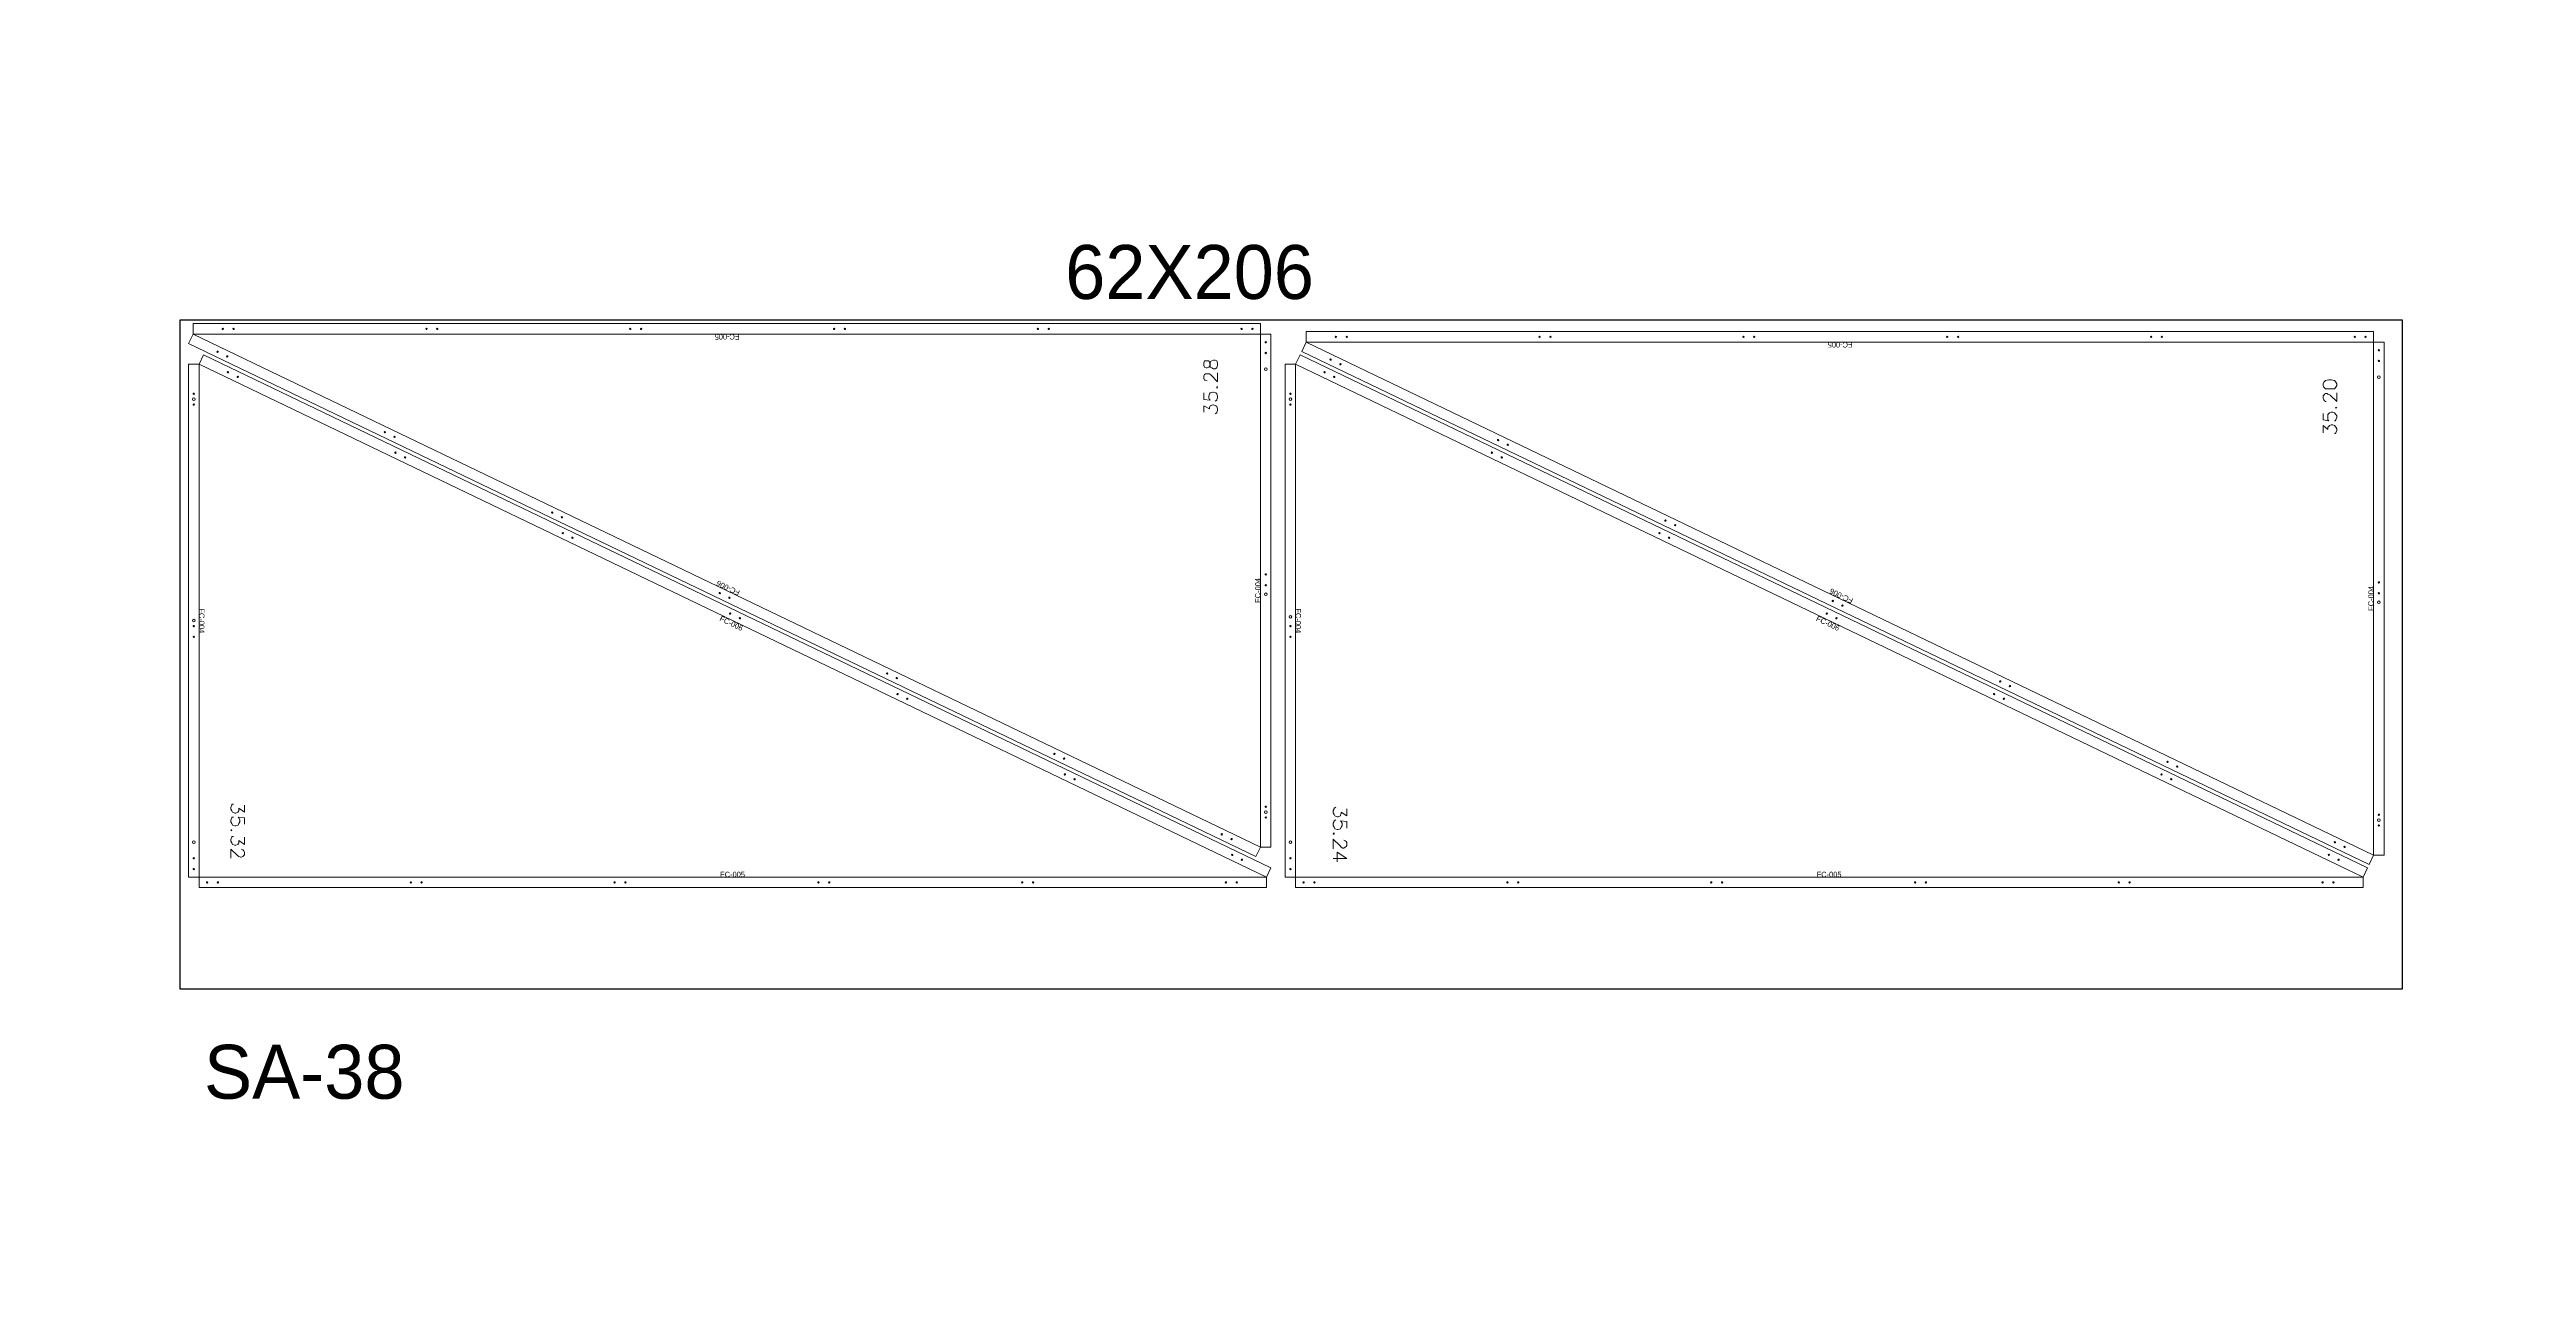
# Paper-space layout '8' of a CAD drawing. Header units: inches. Extents: x 1.7 to 15, y 2.1 to 8.7.
# The model-space entities are those that its viewports show. They can reach past a viewport. Long polylines and large blocks are cut down to what shows.
import ezdxf
from ezdxf.enums import TextEntityAlignment as Align

# ---------------------------------------------------------------- set-up
doc = ezdxf.new("R2010")
doc.units = ezdxf.units.IN
doc.header["$MEASUREMENT"] = 0
for name, color, linetype, lineweight in [('ACM_Layer 1_Router Offset_Panel Cut', 1, 'Continuous', 9), ('ACM_Layer 3_Open Offset Countour_Route Lines', 4, 'Continuous', 9), ('ACM_Layer 4_Drill Centers_Rivet Holes', 3, 'Continuous', 9), ('ACM_Layer 5_Drill Centers_Weep Holes', 6, 'Continuous', 9)]:
    doc.layers.add(name, color=color, linetype=linetype, lineweight=lineweight)
doc.layers.add('ACM_Reference_F-Clip', color=30, linetype='Continuous')
doc.layers.add('ACM_Reference_Text', color=7, linetype='Continuous')
doc.layers.get('Defpoints').off()

# ---------------------------------------------------------------- blocks, each defined once
blk = doc.blocks.new('*U149')
blk.add_lwpolyline([(-98, -34.48), (108, -34.48), (108, 27.52), (-98, 27.52)], close=True)
at = {"insert": (-15.94, 34.48), "char_height": 5, "attachment_point": 1}
blk.add_mtext_dynamic_manual_height_columns('62X206', width=43.9641, gutter_width=1, heights=[0], dxfattribs=at)
blk = doc.blocks.new('*U150')
at = {"color": 0, "linetype": 'ByBlock', "lineweight": -2, "transparency": 16777216}
blk.add_blockref('*U149', (840, 0), dxfattribs=at)

msp = doc.modelspace()

# ---------------------------------------------------------------- linework, layer by layer
at = {"layer": 'ACM_Layer 1_Router Offset_Panel Cut'}
for points in [[(2415.93, 589.7), (2416.9, 589.7), (2416.9, 542.14), (2415.93, 542.14), (2415.51, 541.26), (2316.58, 588.83), (2317, 589.7), (2317, 590.67), (2415.93, 590.67)], [(2317.55, 539.36), (2316.58, 539.36), (2316.58, 586.92), (2317.55, 586.92), (2317.97, 587.79), (2416.9, 540.23), (2416.48, 539.36), (2416.48, 538.39), (2317.55, 538.39)], [(2419.18, 539.36), (2418.21, 539.36), (2418.21, 586.92), (2419.18, 586.92), (2419.6, 587.79), (2518.54, 540.23), (2518.12, 539.36), (2518.12, 538.39), (2419.18, 538.39)], [(2519.1, 588.96), (2520.07, 588.96), (2520.07, 541.4), (2519.1, 541.4), (2518.68, 540.53), (2419.75, 588.09), (2420.17, 588.96), (2420.17, 589.93), (2519.1, 589.93)]]:
    msp.add_lwpolyline(points, close=True, dxfattribs=at)
at = {"layer": 'ACM_Layer 3_Open Offset Countour_Route Lines'}
for p, q in [((2317, 589.7), (2317, 590.67)), ((2415.93, 590.67), (2415.93, 542.14)), ((2317, 589.7), (2316.58, 588.83)), ((2415.93, 542.14), (2317, 589.7)), ((2317, 589.7), (2416.9, 589.7)), ((2317.55, 586.92), (2317.97, 587.79)), ((2419.18, 586.92), (2419.6, 587.79)), ((2420.17, 588.96), (2419.75, 588.09)), ((2420.17, 588.96), (2420.17, 589.93)), ((2519.1, 541.4), (2420.17, 588.96)), ((2420.17, 588.96), (2520.07, 588.96)), ((2519.1, 589.93), (2519.1, 541.4)), ((2317.55, 586.92), (2316.58, 586.92)), ((2317.55, 538.39), (2317.55, 586.92)), ((2317.55, 586.92), (2416.48, 539.36)), ((2419.18, 586.92), (2418.21, 586.92)), ((2419.18, 538.39), (2419.18, 586.92)), ((2419.18, 586.92), (2518.12, 539.36)), ((2415.93, 542.14), (2415.51, 541.26)), ((2415.93, 542.14), (2416.9, 542.14)), ((2416.48, 539.36), (2416.9, 540.23)), ((2518.12, 539.36), (2518.54, 540.23)), ((2519.1, 541.4), (2518.68, 540.53)), ((2519.1, 541.4), (2520.07, 541.4)), ((2416.48, 539.36), (2316.58, 539.36)), ((2416.48, 539.36), (2416.48, 538.39)), ((2518.12, 539.36), (2418.21, 539.36)), ((2518.12, 539.36), (2518.12, 538.39))]:
    msp.add_line(p, q, dxfattribs=at)
at = {"layer": 'ACM_Layer 4_Drill Centers_Rivet Holes'}
for centre in [(2319.75, 590.18), (2320.75, 590.18), (2338.63, 590.18), (2339.63, 590.18), (2357.52, 590.18), (2358.52, 590.18), (2376.41, 590.18), (2377.41, 590.18), (2395.3, 590.18), (2396.3, 590.18), (2414.18, 590.18), (2415.18, 590.18), (2319.27, 588.07), (2416.42, 588.95), (2416.42, 587.95), (2422.92, 589.45), (2423.92, 589.45), (2441.8, 589.45), (2442.8, 589.45), (2460.69, 589.45), (2461.69, 589.45), (2479.58, 589.45), (2480.58, 589.45), (2498.47, 589.45), (2499.47, 589.45), (2517.35, 589.45), (2518.35, 589.45), (2519.59, 588.21), (2320.17, 587.64), (2320.23, 586.16), (2321.14, 585.73), (2421.87, 586.16), (2422.43, 587.34), (2422.77, 585.73), (2423.34, 586.9), (2519.59, 587.21), (2317.06, 584.17), (2317.06, 583.17), (2418.7, 584.17), (2418.7, 583.17), (2334.78, 580.61), (2335.68, 580.18), (2335.75, 578.71), (2437.38, 578.71), (2437.95, 579.88), (2438.85, 579.44), (2336.65, 578.27), (2438.29, 578.27), (2350.29, 573.16), (2351.19, 572.72), (2453.46, 572.42), (2454.36, 571.99), (2351.26, 571.25), (2352.16, 570.82), (2452.9, 571.25), (2453.8, 570.82), (2416.42, 567.42), (2365.81, 565.7), (2366.71, 565.26), (2416.42, 566.42), (2468.97, 564.96), (2519.59, 566.68), (2519.59, 565.68), (2317.06, 562.64), (2366.77, 563.79), (2367.68, 563.36), (2418.7, 562.64), (2468.41, 563.79), (2469.31, 563.36), (2469.87, 564.53), (2317.06, 561.64), (2418.7, 561.64), (2381.32, 558.24), (2382.22, 557.81), (2382.29, 556.33), (2383.19, 555.9), (2483.92, 556.33), (2484.49, 557.5), (2484.83, 555.9), (2485.39, 557.07), (2396.83, 550.78), (2397.73, 550.35), (2397.8, 548.88), (2499.44, 548.88), (2500, 550.05), (2500.9, 549.61), (2398.7, 548.44), (2500.34, 548.44), (2416.42, 545.89), (2416.42, 544.89), (2519.59, 545.15), (2519.59, 544.15), (2412.34, 543.33), (2413.25, 542.89), (2515.51, 542.59), (2516.41, 542.16), (2317.06, 541.11), (2317.06, 540.11), (2413.31, 541.42), (2414.21, 540.98), (2418.7, 541.11), (2418.7, 540.11), (2514.95, 541.42), (2515.85, 540.98), (2318.3, 538.87), (2319.3, 538.87), (2337.18, 538.87), (2338.18, 538.87), (2356.07, 538.87), (2357.07, 538.87), (2374.96, 538.87), (2375.96, 538.87), (2393.85, 538.87), (2394.85, 538.87), (2412.73, 538.87), (2413.73, 538.87), (2419.93, 538.87), (2420.93, 538.87), (2438.82, 538.87), (2439.82, 538.87), (2457.71, 538.87), (2458.71, 538.87), (2476.6, 538.87), (2477.6, 538.87), (2495.48, 538.87), (2496.48, 538.87), (2514.37, 538.87), (2515.37, 538.87)]:
    msp.add_circle(centre, 0.0625, dxfattribs=at)
at = {"layer": 'ACM_Layer 5_Drill Centers_Weep Holes'}
for centre in [(2416.42, 586.45), (2519.59, 585.71), (2317.06, 583.67), (2418.7, 583.67), (2416.42, 565.58), (2519.59, 564.84), (2317.06, 563.14), (2418.7, 563.49), (2416.42, 545.39), (2519.59, 544.65), (2317.06, 542.61), (2418.7, 542.61)]:
    msp.add_circle(centre, 0.125, dxfattribs=at)
at = {"layer": 'ACM_Reference_Text', "lineweight": 0}
for points in [[(2410.68, 586.78), (2410.75, 586.63), (2410.9, 586.56), (2410.98, 586.56), (2411.13, 586.63), (2411.2, 586.7), (2411.27, 586.93), (2411.27, 587.15), (2411.42, 587.22), (2411.57, 587.3), (2411.72, 587.3), (2411.87, 587.22), (2411.94, 587), (2411.94, 586.78), (2411.87, 586.63), (2411.87, 586.56), (2411.72, 586.48), (2411.57, 586.48), (2411.42, 586.56), (2411.27, 586.63), (2411.27, 586.85), (2411.2, 587.08), (2411.13, 587.22), (2410.98, 587.22), (2410.9, 587.22), (2410.75, 587.22), (2410.68, 587), (2410.68, 586.78)], [(2514.41, 584.94), (2514.49, 584.79), (2514.64, 584.64), (2514.94, 584.64), (2515.16, 584.64), (2515.46, 584.64), (2515.6, 584.79), (2515.68, 584.94), (2515.68, 585.09), (2515.6, 585.24), (2515.46, 585.39), (2515.16, 585.46), (2514.94, 585.46), (2514.64, 585.39), (2514.49, 585.24), (2514.41, 585.09), (2514.41, 584.94)]]:
    msp.add_lwpolyline(points, close=True, dxfattribs=at)
for points in [[(2410.98, 585.36), (2410.83, 585.44), (2410.75, 585.44), (2410.68, 585.59), (2410.68, 585.81), (2410.75, 585.96), (2410.83, 586.03), (2410.98, 586.03), (2411.05, 586.03), (2411.2, 586.03), (2411.35, 585.89), (2411.94, 585.29), (2411.94, 586.11)], [(2410.68, 584.25), (2410.68, 583.65), (2411.27, 583.58), (2411.2, 583.65), (2411.13, 583.8), (2411.13, 583.95), (2411.2, 584.17), (2411.27, 584.25), (2411.5, 584.32), (2411.57, 584.32), (2411.8, 584.25), (2411.87, 584.17), (2411.94, 583.95), (2411.94, 583.8), (2411.87, 583.65), (2411.87, 583.58), (2411.72, 583.5)], [(2410.68, 582.46), (2410.68, 583.06), (2411.2, 582.76), (2411.2, 582.91), (2411.27, 583.06), (2411.5, 583.13), (2411.57, 583.13), (2411.8, 583.06), (2411.87, 582.98), (2411.94, 582.76), (2411.94, 582.61), (2411.87, 582.46), (2411.87, 582.39), (2411.72, 582.31)], [(2411.87, 584.77), (2411.87, 584.7), (2411.94, 584.77), (2411.87, 584.84)], [(2514.71, 583.45), (2514.64, 583.45), (2514.56, 583.53), (2514.49, 583.6), (2514.41, 583.75), (2514.41, 583.97), (2514.49, 584.05), (2514.56, 584.12), (2514.64, 584.2), (2514.79, 584.2), (2514.86, 584.12), (2515.08, 584.05), (2515.68, 583.45), (2515.68, 584.27)], [(2514.41, 582.34), (2514.41, 581.74), (2514.94, 581.67), (2514.86, 581.74), (2514.86, 581.96), (2514.86, 582.11), (2514.86, 582.26), (2515.01, 582.41), (2515.16, 582.48), (2515.31, 582.48), (2515.46, 582.41), (2515.6, 582.26), (2515.68, 582.11), (2515.68, 581.96), (2515.6, 581.74), (2515.53, 581.67), (2515.46, 581.67)], [(2514.41, 580.55), (2514.41, 581.22), (2514.86, 580.85), (2514.86, 581.07), (2514.94, 581.15), (2515.01, 581.22), (2515.16, 581.29), (2515.31, 581.29), (2515.46, 581.22), (2515.6, 581.07), (2515.68, 580.92), (2515.68, 580.77), (2515.6, 580.55), (2515.53, 580.48), (2515.46, 580.48)], [(2515.53, 582.86), (2515.6, 582.86), (2515.68, 582.86), (2515.6, 582.93)], [(2321.77, 546.04), (2321.77, 545.37), (2321.25, 545.75), (2321.25, 545.52), (2321.17, 545.45), (2321.17, 545.37), (2320.95, 545.3), (2320.88, 545.3), (2320.65, 545.37), (2320.58, 545.52), (2320.5, 545.67), (2320.5, 545.82), (2320.58, 546.04), (2320.58, 546.12), (2320.73, 546.12)], [(2321.77, 544.26), (2321.77, 544.85), (2321.17, 544.93), (2321.25, 544.85), (2321.32, 544.63), (2321.32, 544.48), (2321.25, 544.33), (2321.17, 544.18), (2320.95, 544.11), (2320.88, 544.11), (2320.65, 544.18), (2320.58, 544.33), (2320.5, 544.48), (2320.5, 544.63), (2320.58, 544.85), (2320.58, 544.93), (2320.73, 544.93)], [(2423.94, 545.7), (2423.94, 545.03), (2423.42, 545.4), (2423.42, 545.25), (2423.35, 545.1), (2423.35, 545.03), (2423.12, 544.96), (2423.05, 544.96), (2422.82, 545.03), (2422.75, 545.18), (2422.68, 545.33), (2422.68, 545.55), (2422.75, 545.7), (2422.75, 545.77), (2422.9, 545.85)], [(2423.94, 543.91), (2423.94, 544.51), (2423.35, 544.58), (2423.42, 544.51), (2423.49, 544.36), (2423.49, 544.14), (2423.42, 543.99), (2423.35, 543.84), (2423.12, 543.77), (2423.05, 543.77), (2422.82, 543.84), (2422.75, 543.99), (2422.68, 544.14), (2422.68, 544.36), (2422.75, 544.51), (2422.75, 544.58), (2422.9, 544.66)], [(2320.58, 543.74), (2320.5, 543.74), (2320.58, 543.66)], [(2321.77, 543.07), (2321.77, 542.4), (2321.25, 542.77), (2321.25, 542.55), (2321.17, 542.47), (2321.17, 542.4), (2320.95, 542.32), (2320.88, 542.32), (2320.65, 542.4), (2320.58, 542.55), (2320.5, 542.7), (2320.5, 542.84), (2320.58, 543.07), (2320.58, 543.14), (2320.73, 543.14)], [(2321.47, 541.95), (2321.62, 541.88), (2321.69, 541.8), (2321.77, 541.65), (2321.77, 541.43), (2321.69, 541.36), (2321.62, 541.28), (2321.47, 541.21), (2321.4, 541.21), (2321.25, 541.28), (2321.1, 541.36), (2320.5, 541.95), (2320.5, 541.13)], [(2422.75, 543.39), (2422.75, 543.47), (2422.68, 543.39), (2422.75, 543.32)], [(2423.64, 542.8), (2423.79, 542.72), (2423.87, 542.65), (2423.94, 542.57), (2423.94, 542.28), (2423.87, 542.2), (2423.79, 542.13), (2423.64, 542.05), (2423.57, 542.05), (2423.42, 542.13), (2423.27, 542.28), (2422.68, 542.87), (2422.68, 541.98)], [(2423.94, 541.09), (2422.68, 541.09)], [(2423.94, 541.09), (2423.05, 541.68), (2423.05, 540.79)]]:
    msp.add_lwpolyline(points, dxfattribs=at)

# ---------------------------------------------------------------- block references
msp.add_blockref('*U150', (1573.77, 563.48))

# ---------------------------------------------------------------- texts
msp.add_text('SA-38', height=5).set_placement((2318.01, 518.82))
at = {"layer": 'ACM_Reference_F-Clip'}
for s, rotation, p in [('FC-005', 180, (2366.49, 589.45)), ('FC-005', 180, (2469.65, 588.71)), ('FC-006', 154.3353, (2366.59, 566.16)), ('FC-004', 90, (2415.68, 565.94)), ('FC-006', 154.3353, (2469.76, 565.43)), ('FC-004', 90, (2518.85, 565.2)), ('FC-004', 270, (2317.8, 563.12)), ('FC-006', 334.3353, (2366.89, 562.89)), ('FC-004', 270, (2419.43, 563.12)), ('FC-006', 334.3353, (2468.52, 562.89))]:
    msp.add_text(s, height=0.5, rotation=rotation, dxfattribs=at).set_placement(p, align=Align.MIDDLE_CENTER)
for p in [(2367, 539.61), (2468.63, 539.61)]:
    msp.add_text('FC-005', height=0.5, dxfattribs=at).set_placement(p, align=Align.MIDDLE_CENTER)

psp = doc.layouts.new('8')

# ---------------------------------------------------------------- viewports
at = {"layer": 'Defpoints'}
psp.add_viewport(center=(8.333, 5.376), size=(13.333, 6.63808), view_center_point=(2418.475, 558.931), view_height=114.29465, dxfattribs=at)

doc.saveas('drawing.dxf')
